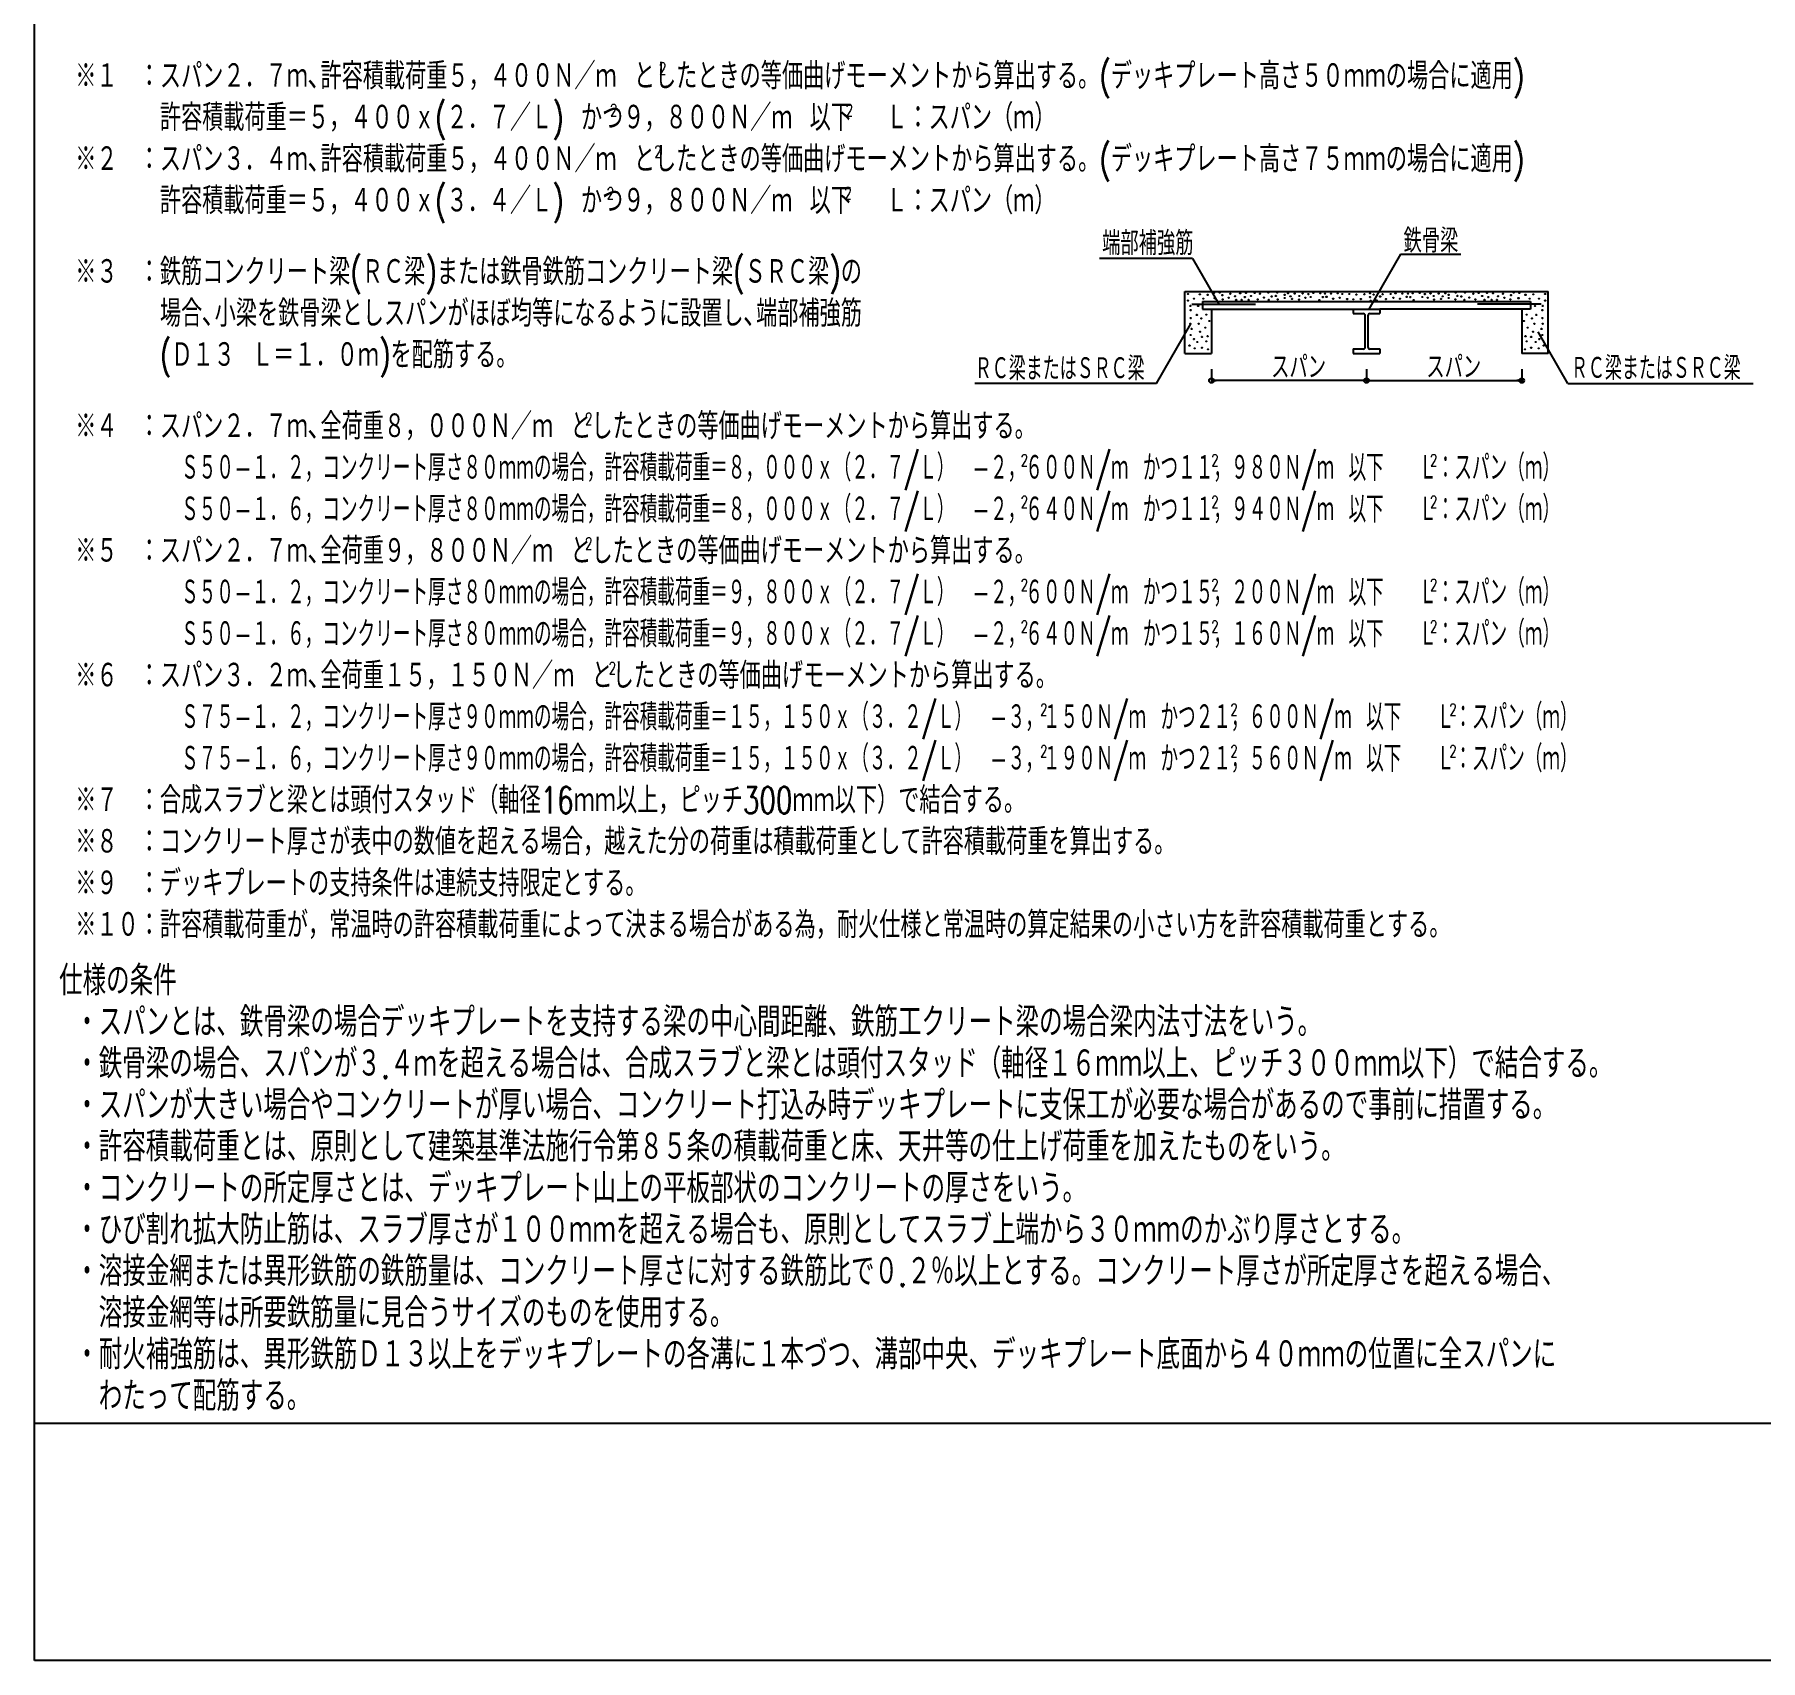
# Model space of a CAD drawing. Extents: x 4 to 588, y 3 to 416.
# Drawn here: x 3.5 to 148.9, y 5.8 to 142.8 of the extents above; entities that cross this region are included whole.
import ezdxf
from ezdxf.enums import TextEntityAlignment as Align

# ---------------------------------------------------------------- set-up
doc = ezdxf.new("R2010")
doc.units = 0
doc.header["$LTSCALE"] = 0.5
doc.header["$MEASUREMENT"] = 0
doc.layers.add('M2-2-0', color=7, linetype='Continuous')
doc.styles.get("Standard").update_dxf_attribs({"font": 'txt', "width": 0.8, "height": 50, "bigfont": 'EXTFONT'})

msp = doc.modelspace()

# ---------------------------------------------------------------- linework, layer by layer
at = {"layer": 'M2-2-0', "color": 7, "linetype": 'Continuous'}
for p, q in [((3.51, 5.82), (3.51, 415.82)), ((101.03, 123.9), (93.22, 123.9)), ((101.03, 123.9), (103.25, 120.07)), ((118.57, 124.27), (115.9, 119.65)), ((118.57, 124.27), (123.65, 124.27)), ((100.4, 121.14), (131.01, 121.14)), ((100.4, 119.65), (100.4, 121.14)), ((131.01, 119.65), (131.01, 121.14)), ((100.4, 115.91), (100.4, 119.65)), ((100.99, 120.07), (106.36, 120.07)), ((101.89, 120.3), (129.52, 120.3)), ((101.89, 120.3), (101.89, 119.65)), ((101.89, 119.65), (102.64, 119.65)), ((102.64, 119.65), (114.58, 119.65)), ((102.64, 119.65), (102.64, 115.91)), ((114.58, 119.65), (114.58, 119.27)), ((114.58, 119.65), (116.82, 119.65)), ((114.58, 119.27), (115.41, 119.27)), ((116, 119.27), (116.82, 119.27)), ((116.82, 119.65), (116.82, 119.27)), ((129.52, 119.65), (116.82, 119.65)), ((130.42, 120.07), (125.05, 120.07)), ((128.77, 119.65), (128.77, 115.91)), ((129.52, 120.3), (129.52, 119.65)), ((131.01, 115.91), (131.01, 119.65)), ((98, 113.39), (100.9, 118.41)), ((115.59, 116.47), (115.59, 119.09)), ((115.82, 119.09), (115.82, 116.47)), ((132.67, 113.38), (130.15, 117.74)), ((100.4, 115.91), (102.64, 115.91)), ((114.58, 116.29), (114.58, 115.91)), ((114.58, 116.29), (115.41, 116.29)), ((114.58, 115.91), (116.82, 115.91)), ((116, 116.29), (116.82, 116.29)), ((116.82, 116.29), (116.82, 115.91)), ((131.01, 115.91), (128.77, 115.91)), ((102.64, 114.58), (102.64, 113.43)), ((115.7, 113.63), (102.64, 113.63)), ((102.64, 113.63), (103.04, 113.63)), ((115.7, 113.63), (115.3, 113.63)), ((115.7, 114.58), (115.7, 113.43)), ((115.7, 114.58), (115.7, 113.43)), ((115.7, 113.63), (128.77, 113.63)), ((115.7, 113.63), (116.1, 113.63)), ((128.77, 113.63), (128.37, 113.63)), ((128.77, 114.58), (128.77, 113.43)), ((98, 113.39), (82.71, 113.39)), ((132.67, 113.38), (148.26, 113.38)), ((3.51, 25.82), (587.51, 25.82)), ((587.51, 5.82), (3.51, 5.82))]:
    msp.add_line(p, q, dxfattribs=at)
for centre, radius in [((100.66, 120.92), 0.0233), ((101.66, 120.89), 0.0233), ((102.32, 120.85), 0.0233), ((102.84, 121), 0.0233), ((103.32, 121.03), 0.0233), ((103.55, 120.82), 0.0233), ((104.22, 120.94), 0.0233), ((104.63, 120.73), 0.0233), ((105.06, 120.98), 0.0233), ((105.45, 120.66), 0.0233), ((105.56, 121.01), 0.0233), ((105.97, 120.75), 0.0233), ((106.27, 121), 0.0233), ((106.72, 120.94), 0.0233), ((107.42, 121.03), 0.0233), ((107.72, 120.71), 0.0233), ((108.06, 120.76), 0.0233), ((108.2, 121.03), 0.0233), ((108.8, 120.85), 0.0233), ((109.08, 120.99), 0.0233), ((109.3, 120.72), 0.0233), ((109.64, 120.96), 0.0233), ((110.05, 120.75), 0.0233), ((110.32, 120.97), 0.0233), ((110.8, 120.91), 0.0233), ((111, 120.67), 0.0233), ((111.23, 121.01), 0.0233), ((111.82, 120.98), 0.0233), ((112.02, 120.66), 0.0233), ((112.21, 120.95), 0.0233), ((112.33, 120.68), 0.0233), ((112.7, 120.95), 0.0233), ((113.27, 120.98), 0.0233), ((113.67, 120.92), 0.0233), ((114.26, 120.92), 0.0233), ((114.85, 120.87), 0.0233), ((115.52, 120.9), 0.0233), ((115.99, 120.98), 0.0233), ((116, 120.66), 0.0233), ((116.3, 120.87), 0.0233), ((116.85, 120.71), 0.0233), ((117.06, 120.9), 0.0233), ((117.74, 120.92), 0.0233), ((118.14, 120.98), 0.0233), ((118.71, 120.95), 0.0233), ((119.08, 120.68), 0.0233), ((119.2, 120.95), 0.0233), ((119.39, 120.66), 0.0233), ((119.59, 120.98), 0.0233), ((120.18, 121.01), 0.0233), ((120.41, 120.67), 0.0233), ((120.61, 120.91), 0.0233), ((121.09, 120.97), 0.0233), ((121.36, 120.75), 0.0233), ((121.77, 120.96), 0.0233), ((122.11, 120.72), 0.0233), ((122.33, 120.99), 0.0233), ((122.61, 120.85), 0.0233), ((123.21, 121.03), 0.0233), ((123.35, 120.76), 0.0233), ((123.69, 120.71), 0.0233), ((123.99, 121.03), 0.0233), ((124.69, 120.94), 0.0233), ((125.14, 121), 0.0233), ((125.44, 120.75), 0.0233), ((125.85, 121.01), 0.0233), ((125.96, 120.66), 0.0233), ((126.35, 120.98), 0.0233), ((126.78, 120.73), 0.0233), ((127.19, 120.94), 0.0233), ((127.86, 120.82), 0.0233), ((128.09, 121.03), 0.0233), ((128.57, 121), 0.0233), ((129.09, 120.85), 0.0233), ((129.75, 120.89), 0.0233), ((130.75, 120.92), 0.0233), ((100.66, 120.37), 0.0233), ((100.87, 119.92), 0.0233), ((100.9, 119.56), 0.0233), ((101.18, 120.53), 0.0233), ((101.52, 119.91), 0.0233), ((101.96, 120.53), 0.0233), ((102.91, 120.57), 0.0233), ((103.59, 120.46), 0.0233), ((104.09, 120.6), 0.0233), ((104.72, 120.42), 0.0233), ((105.18, 120.42), 0.0233), ((105.77, 120.42), 0.0233), ((106.54, 120.46), 0.0233), ((107.06, 120.62), 0.0233), ((107.47, 120.42), 0.0233), ((108.22, 120.46), 0.0233), ((108.8, 120.58), 0.0233), ((109.43, 120.51), 0.0233), ((110.02, 120.45), 0.0233), ((110.55, 120.6), 0.0233), ((111.73, 120.4), 0.0233), ((112.89, 120.52), 0.0233), ((113.45, 120.6), 0.0233), ((114.07, 120.49), 0.0233), ((114.58, 120.47), 0.0233), ((115.22, 120.49), 0.0233), ((116.05, 120.36), 0.0233), ((116.54, 120.39), 0.0233), ((117.34, 120.49), 0.0233), ((117.96, 120.6), 0.0233), ((118.52, 120.52), 0.0233), ((119.68, 120.4), 0.0233), ((120.86, 120.6), 0.0233), ((121.39, 120.45), 0.0233), ((121.98, 120.51), 0.0233), ((122.61, 120.58), 0.0233), ((123.19, 120.46), 0.0233), ((123.94, 120.42), 0.0233), ((124.35, 120.62), 0.0233), ((124.87, 120.46), 0.0233), ((125.64, 120.42), 0.0233), ((126.23, 120.42), 0.0233), ((126.69, 120.42), 0.0233), ((127.32, 120.6), 0.0233), ((127.82, 120.46), 0.0233), ((128.5, 120.57), 0.0233), ((129.45, 120.53), 0.0233), ((129.89, 119.91), 0.0233), ((130.23, 120.53), 0.0233), ((130.51, 119.56), 0.0233), ((130.54, 119.92), 0.0233), ((130.75, 120.37), 0.0233), ((100.87, 118.41), 0.0233), ((100.89, 118.89), 0.0233), ((100.97, 117.98), 0.0233), ((101.41, 119.16), 0.0233), ((101.57, 118.41), 0.0233), ((101.68, 117.74), 0.0233), ((101.78, 118.86), 0.0233), ((102.13, 118.08), 0.0233), ((102.21, 119.18), 0.0233), ((102.46, 118.65), 0.0233), ((128.95, 118.65), 0.0233), ((129.2, 119.18), 0.0233), ((129.28, 118.08), 0.0233), ((129.63, 118.86), 0.0233), ((129.73, 117.74), 0.0233), ((129.84, 118.41), 0.0233), ((130, 119.16), 0.0233), ((130.44, 117.98), 0.0233), ((130.52, 118.89), 0.0233), ((130.54, 118.41), 0.0233), ((100.79, 116.58), 0.0233), ((100.9, 117.47), 0.0233), ((101.16, 117.12), 0.0233), ((101.22, 116.34), 0.0233), ((101.46, 116.88), 0.0233), ((101.84, 117.31), 0.0233), ((101.84, 116.39), 0.0233), ((102.21, 116.93), 0.0233), ((102.32, 117.36), 0.0233), ((129.09, 117.36), 0.0233), ((129.2, 116.93), 0.0233), ((129.57, 117.31), 0.0233), ((129.57, 116.39), 0.0233), ((129.95, 116.88), 0.0233), ((130.19, 116.34), 0.0233), ((130.25, 117.12), 0.0233), ((130.51, 117.47), 0.0233), ((130.62, 116.58), 0.0233), ((102.35, 116.26), 0.0233), ((129.06, 116.26), 0.0233), ((102.64, 113.63), 0.2), ((115.7, 113.63), 0.2), ((115.7, 113.63), 0.2), ((128.77, 113.63), 0.2)]:
    msp.add_circle(centre, radius, dxfattribs=at)
for centre, start, end in [((115.41, 119.09), 0, 90), ((116, 119.09), 90, 180), ((115.41, 116.47), 270, 360), ((116, 116.47), 180, 270)]:
    msp.add_arc(centre, 0.187, start, end, dxfattribs=at)

# ---------------------------------------------------------------- texts
for s, height, width, p in [('※１\u3000：スパン２．７ｍ､許容積載荷重５，４００Ｎ／ｍ としたときの等価曲げモーメントから算出する。(デッキプレート高さ５０ｍｍの場合に適用)', 2.25, 0.72, (6.94, 140.41)), ('2', 1, 0.7, (56.12, 140.41)), ('\u3000\u3000\u3000\u3000許容積載荷重＝５，４００ｘ(２．７／Ｌ) かつ９，８００Ｎ／ｍ 以下  Ｌ：スパン（ｍ）', 2.25, 0.72, (6.94, 136.91)), ('2', 1, 0.7, (51.99, 136.91)), ('2', 1, 0.7, (71.85, 136.91)), ('※２\u3000：スパン３．４ｍ､許容積載荷重５，４００Ｎ／ｍ としたときの等価曲げモーメントから算出する。(デッキプレート高さ７５ｍｍの場合に適用)', 2.25, 0.72, (6.94, 133.41)), ('2', 1, 0.7, (55.73, 133.41)), ('\u3000\u3000\u3000\u3000許容積載荷重＝５，４００ｘ(３．４／Ｌ) かつ９，８００Ｎ／ｍ 以下  Ｌ：スパン（ｍ）', 2.25, 0.72, (6.94, 129.91)), ('2', 1, 0.7, (51.72, 129.91)), ('2', 1, 0.7, (71.73, 129.91)), ('※３\u3000：鉄筋コンクリート梁(ＲＣ梁)または鉄骨鉄筋コンクリート梁(ＳＲＣ梁)の', 2.25, 0.72, (6.94, 123.91)), ('\u3000\u3000\u3000\u3000場合､小梁を鉄骨梁としスパンがほぼ均等になるように設置し､端部補強筋', 2.25, 0.72, (6.94, 120.41)), ('\u3000\u3000\u3000\u3000(Ｄ１３ Ｌ＝１．０ｍ)を配筋する。', 2.25, 0.72, (6.94, 116.91)), ('※４\u3000：スパン２．７ｍ､全荷重８，０００Ｎ／ｍ としたときの等価曲げモーメントから算出する。', 2.25, 0.72, (6.94, 110.91)), ('2', 1, 0.7, (49.89, 110.91)), ('\u3000\u3000\u3000\u3000\u3000\u3000Ｓ５０-１．２，コンクリート厚さ８０ｍｍの場合，許容積載荷重＝８，０００ｘ（２．７/Ｌ）\u3000-２，６００Ｎ/ｍ かつ１１，９８０Ｎ/ｍ 以下\u3000\u3000Ｌ：スパン（ｍ）', 2.25, 0.6, (6.94, 107.41)), ('2', 1, 0.7, (86.59, 107.41)), ('2', 1, 0.7, (102.63, 107.41)), ('2', 1, 0.7, (121.06, 107.41)), ('\u3000\u3000\u3000\u3000\u3000\u3000Ｓ５０-１．６，コンクリート厚さ８０ｍｍの場合，許容積載荷重＝８，０００ｘ（２．７/Ｌ）\u3000-２，６４０Ｎ/ｍ かつ１１，９４０Ｎ/ｍ 以下\u3000\u3000Ｌ：スパン（ｍ）', 2.25, 0.6, (6.94, 103.91)), ('2', 1, 0.7, (86.59, 103.91)), ('2', 1, 0.7, (102.63, 103.91)), ('2', 1, 0.7, (121.06, 103.91)), ('※５\u3000：スパン２．７ｍ､全荷重９，８００Ｎ／ｍ としたときの等価曲げモーメントから算出する。', 2.25, 0.72, (6.94, 100.41)), ('2', 1, 0.7, (49.89, 100.41)), ('\u3000\u3000\u3000\u3000\u3000\u3000Ｓ５０-１．２，コンクリート厚さ８０ｍｍの場合，許容積載荷重＝９，８００ｘ（２．７/Ｌ）\u3000-２，６００Ｎ/ｍ かつ１５，２００Ｎ/ｍ 以下\u3000\u3000Ｌ：スパン（ｍ）', 2.25, 0.6, (6.94, 96.91)), ('2', 1, 0.7, (86.59, 96.91)), ('2', 1, 0.7, (102.63, 96.91)), ('2', 1, 0.7, (121.06, 96.91)), ('\u3000\u3000\u3000\u3000\u3000\u3000Ｓ５０-１．６，コンクリート厚さ８０ｍｍの場合，許容積載荷重＝９，８００ｘ（２．７/Ｌ）\u3000-２，６４０Ｎ/ｍ かつ１５，１６０Ｎ/ｍ 以下\u3000\u3000Ｌ：スパン（ｍ）', 2.25, 0.6, (6.94, 93.41)), ('2', 1, 0.7, (86.59, 93.41)), ('2', 1, 0.7, (102.63, 93.41)), ('2', 1, 0.7, (121.06, 93.41)), ('※６\u3000：スパン３．２ｍ､全荷重１５，１５０Ｎ／ｍ としたときの等価曲げモーメントから算出する。', 2.25, 0.72, (6.94, 89.91)), ('2', 1, 0.7, (51.88, 89.91)), ('\u3000\u3000\u3000\u3000\u3000\u3000Ｓ７５-１．２，コンクリート厚さ９０ｍｍの場合，許容積載荷重＝１５，１５０ｘ（３．２/Ｌ）\u3000-３，１５０Ｎ/ｍ かつ２１，６００Ｎ/ｍ 以下\u3000\u3000Ｌ：スパン（ｍ）', 2.25, 0.6, (6.94, 86.41)), ('2', 1, 0.7, (88.22, 86.41)), ('2', 1, 0.7, (104.25, 86.41)), ('2', 1, 0.7, (122.68, 86.41)), ('\u3000\u3000\u3000\u3000\u3000\u3000Ｓ７５-１．６，コンクリート厚さ９０ｍｍの場合，許容積載荷重＝１５，１５０ｘ（３．２/Ｌ）\u3000-３，１９０Ｎ/ｍ かつ２１，５６０Ｎ/ｍ 以下\u3000\u3000Ｌ：スパン（ｍ）', 2.25, 0.6, (6.94, 82.91)), ('2', 1, 0.7, (88.22, 82.91)), ('2', 1, 0.7, (104.25, 82.91)), ('2', 1, 0.7, (122.68, 82.91)), ('※７\u3000：合成スラブと梁とは頭付スタッド（軸径16ｍｍ以上，ピッチ300ｍｍ以下）で結合する。', 2.25, 0.72, (6.94, 79.41)), ('※８\u3000：コンクリート厚さが表中の数値を超える場合，越えた分の荷重は積載荷重として許容積載荷重を算出する。', 2.25, 0.72, (6.94, 75.91)), ('※９\u3000：デッキプレートの支持条件は連続支持限定とする。', 2.25, 0.72, (6.94, 72.41)), ('※１０：許容積載荷重が，常温時の許容積載荷重によって決まる場合がある為，耐火仕様と常温時の算定結果の小さい方を許容積載荷重とする。', 2.25, 0.72, (6.94, 68.91)), ('仕様の条件', 2.5, 0.72, (5.58, 64.35)), ('・スパンとは、鉄骨梁の場合デッキプレートを支持する梁の中心間距離、鉄筋工クリート梁の場合梁内法寸法をいう。', 2.5, 0.72, (6.94, 60.85)), ('・鉄骨梁の場合、スパンが３.４ｍを超える場合は、合成スラブと梁とは頭付スタッド（軸径１６ｍｍ以上、ピッチ３００ｍｍ以下）で結合する。', 2.5, 0.72, (6.94, 57.35)), ('・スパンが大きい場合やコンクリートが厚い場合、コンクリート打込み時デッキプレートに支保工が必要な場合があるので事前に措置する。', 2.5, 0.72, (6.94, 53.85)), ('・許容積載荷重とは、原則として建築基準法施行令第８５条の積載荷重と床、天井等の仕上げ荷重を加えたものをいう。', 2.5, 0.72, (6.94, 50.35)), ('・コンクリートの所定厚さとは、デッキプレート山上の平板部状のコンクリートの厚さをいう。', 2.5, 0.72, (6.94, 46.85)), ('・ひび割れ拡大防止筋は、スラブ厚さが１００ｍｍを超える場合も、原則としてスラブ上端から３０ｍｍのかぶり厚さとする。', 2.5, 0.72, (6.94, 43.35)), ('・溶接金網または異形鉄筋の鉄筋量は、コンクリート厚さに対する鉄筋比で０.２％以上とする。コンクリート厚さが所定厚さを超える場合、', 2.5, 0.72, (6.94, 39.85)), ('\u3000溶接金網等は所要鉄筋量に見合うサイズのものを使用する。', 2.5, 0.72, (6.94, 36.35)), ('・耐火補強筋は、異形鉄筋Ｄ１３以上をデッキプレートの各溝に１本づつ、溝部中央、デッキプレート底面から４０ｍｍの位置に全スパンに', 2.5, 0.72, (6.94, 32.85)), ('\u3000わたって配筋する。', 2.5, 0.72, (6.94, 29.35))]:
    msp.add_text(s, height=height, dxfattribs=dict(at, width=width)).set_placement(p, align=Align.TOP_LEFT)
for s, width, p in [('鉄骨梁', 0.7, (118.82, 124.41)), ('ＲＣ梁またはＳＲＣ梁', 0.65, (82.71, 113.64)), ('スパン', 0.7, (107.67, 113.76)), ('スパン', 0.7, (120.74, 113.76)), ('ＲＣ梁またはＳＲＣ梁', 0.65, (132.92, 113.67))]:
    msp.add_text(s, height=2, dxfattribs=dict(at, width=width)).set_placement(p)
at = {"layer": 'M2-2-0', "color": 7, "linetype": 'Continuous', "width": 0.7}
msp.add_text('端部補強筋', height=2, dxfattribs=at).set_placement((97.28, 124.2), align=Align.CENTER)

doc.saveas('drawing.dxf')
